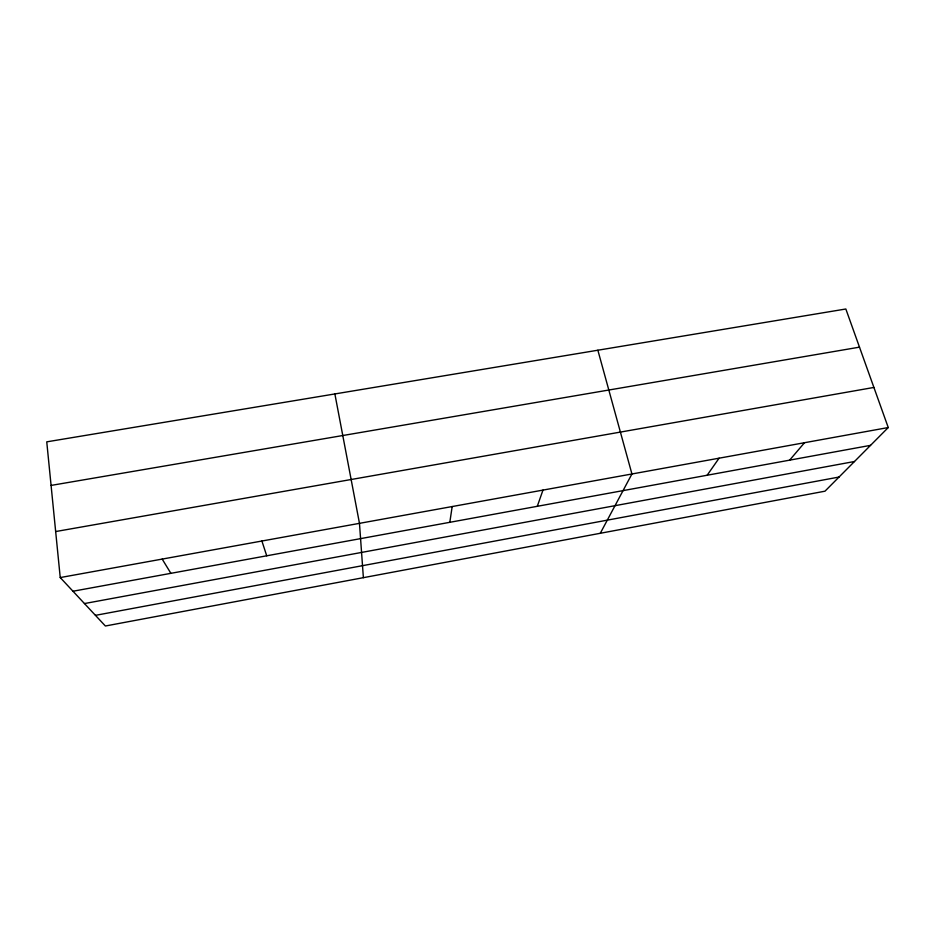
<?xml version="1.0" encoding="UTF-8"?>
<svg xmlns="http://www.w3.org/2000/svg" width="935" height="935" viewBox="0 0 935 935"><rect width="100%" height="100%" fill="white"/><g stroke="black" fill="none" stroke-linecap="round" stroke-linejoin="round"><path stroke-width="1.4" d="M449.817 522.314L452.178 506.548M537.286 506.314L542.978 490.092M600.293 533.277L631.931 473.975L597.862 350.228M707.152 475.237L719.085 458.185M789.631 460.149L804.509 442.711M888.25 427.54L824.974 491.191L105.374 626.006L60.237 577.561L46.75 441.846L845.836 308.994L888.25 427.54L60.237 577.561M95.452 615.347L839.022 477.049M84.466 603.554L854.485 461.504M72.988 591.236L870.543 445.352M55.668 531.548L873.909 387.441M51.086 485.417L859.487 347.154M162.187 559.095L170.883 573.33M261.905 541.026L266.72 555.799M334.87 393.939L359.472 523.343L363.376 577.666"/></g></svg>
